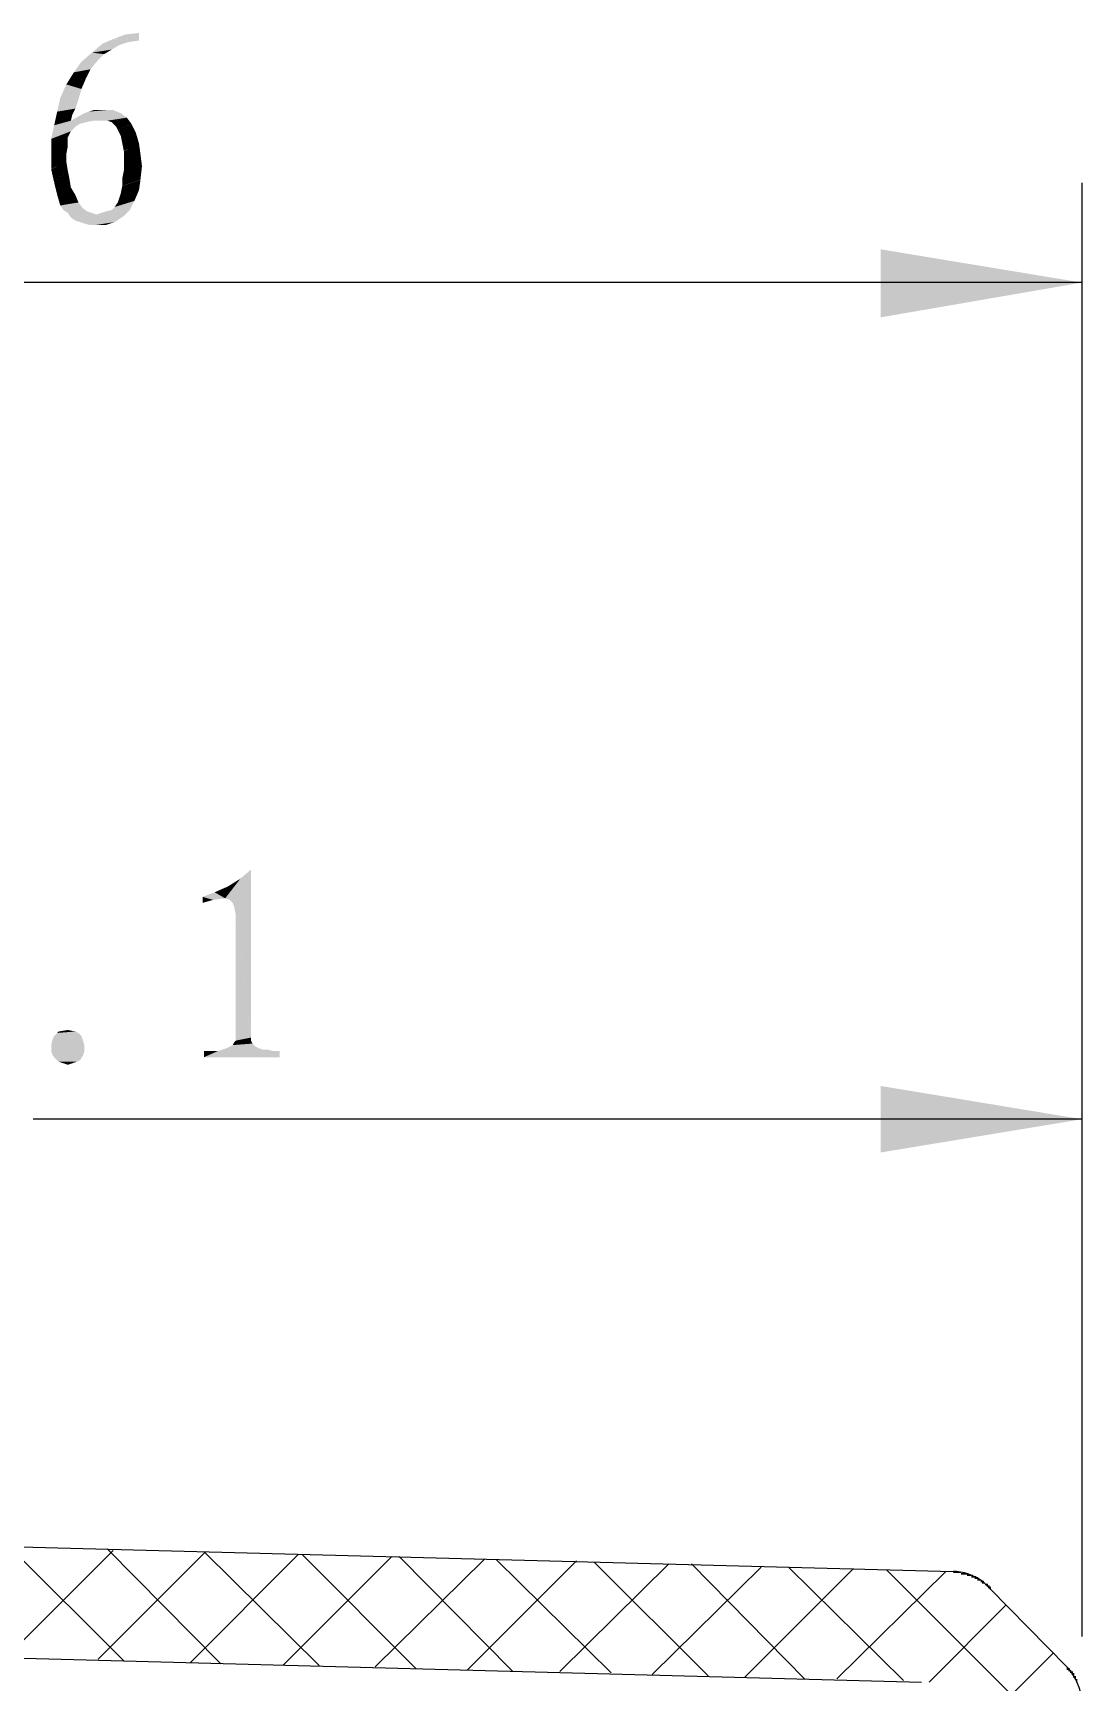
# Model space of a CAD drawing. Header units: millimetres. Extents: x 4 to 529, y -167 to 297.
# Drawn here: x 363.99 to 383.55, y 143.09 to 173.86 of the extents above; entities that cross this region are included whole.
import ezdxf

# ---------------------------------------------------------------- set-up
doc = ezdxf.new("R2010")
doc.units = ezdxf.units.MM
doc.layers.add('PDF_图层 1', color=7, linetype='Continuous', true_color=0x231f20)

msp = doc.modelspace()

# ---------------------------------------------------------------- linework, layer by layer
at = {"layer": 'PDF_图层 1', "color": 7, "lineweight": -3, "true_color": 0xffffff}
for points in [[(383.551, 171.065), (383.551, 143.94)], [(383.551, 169.202), (361.253, 169.202)], [(383.551, 155.484), (383.551, 143.94)], [(383.551, 153.593), (363.991, 153.593)], [(344.939, 146.113), (381.152, 145.154)], [(344.939, 146.113), (381.152, 145.154)], [(365.487, 145.549), (363.483, 143.545)], [(363.568, 145.605), (365.684, 143.488)], [(365.374, 145.577), (367.491, 143.432)], [(367.209, 145.521), (365.205, 143.517)], [(368.93, 145.464), (366.926, 143.46)], [(367.181, 145.521), (369.326, 143.404)], [(370.681, 145.436), (368.648, 143.404)], [(369.015, 145.464), (371.132, 143.347)], [(372.402, 145.379), (370.37, 143.375)], [(370.822, 145.436), (372.938, 143.291)], [(374.124, 145.351), (372.092, 143.319)], [(372.628, 145.379), (374.773, 143.262)], [(375.846, 145.295), (373.814, 143.291)], [(374.463, 145.323), (376.58, 143.206)], [(377.568, 145.238), (375.535, 143.234)], [(376.269, 145.295), (378.386, 143.149)], [(378.076, 145.238), (380.221, 143.121)], [(379.289, 145.21), (377.257, 143.178)], [(381.011, 145.154), (378.978, 143.15)], [(379.91, 145.182), (383.551, 141.541)], [(381.209, 145.153), (381.153, 145.153)], [(381.83, 144.843), (381.774, 144.899)], [(381.83, 144.843), (383.269, 143.375)], [(381.83, 144.843), (383.269, 143.375)], [(382.14, 144.533), (380.7, 143.093)], [(342.427, 144.109), (380.56, 143.093)], [(342.427, 144.109), (380.56, 143.093)], [(383.015, 143.629), (381.547, 142.162)], [(383.298, 143.347), (383.27, 143.375)]]:
    msp.add_lwpolyline(points, dxfattribs=at)
for points in [[(381.774, 144.899), (381.629, 145.052), (381.409, 145.135), (381.209, 145.153)], [(383.552, 142.754), (383.534, 142.962), (383.436, 143.183), (383.298, 143.347)]]:
    msp.add_open_spline(points, degree=3, dxfattribs=at)
at = {"layer": 'PDF_图层 1', "color": 7, "true_color": 0xffffff, "transparency": 33554559}
for points in [[(365.713, 173.831), (365.487, 173.746), (365.967, 173.859)], [(365.967, 173.859), (365.487, 173.747), (365.967, 173.718)], [(365.091, 173.492), (365.458, 173.549), (365.6, 173.633)], [(365.091, 173.492), (365.318, 173.464), (365.458, 173.549)], [(365.29, 173.662), (365.092, 173.492), (365.6, 173.633)], [(365.487, 173.746), (365.29, 173.662), (365.967, 173.718)], [(365.29, 173.662), (365.769, 173.689), (365.967, 173.718)], [(365.29, 173.662), (365.6, 173.633), (365.769, 173.689)], [(364.894, 173.323), (364.753, 173.125), (365.176, 173.323)], [(364.753, 173.125), (365.064, 173.182), (365.177, 173.322)], [(365.091, 173.492), (364.894, 173.323), (365.318, 173.464)], [(364.894, 173.323), (365.176, 173.323), (365.318, 173.464)], [(364.753, 173.125), (364.612, 172.899), (364.979, 173.013)], [(364.612, 172.9), (364.894, 172.814), (364.979, 173.012)], [(364.753, 173.125), (364.979, 173.013), (365.064, 173.182)], [(364.499, 172.646), (364.442, 172.392), (364.837, 172.617)], [(364.442, 172.392), (364.781, 172.448), (364.838, 172.617)], [(364.612, 172.9), (364.499, 172.646), (364.894, 172.814)], [(364.499, 172.646), (364.837, 172.617), (364.894, 172.814)], [(364.442, 172.392), (364.386, 172.137), (364.725, 172.335)], [(364.386, 172.137), (364.697, 172.222), (364.725, 172.335)], [(364.442, 172.392), (364.725, 172.335), (364.781, 172.448)], [(365.628, 172.363), (364.696, 172.222), (365.741, 172.278)], [(364.95, 172.363), (364.696, 172.222), (365.628, 172.363)], [(365.035, 172.392), (364.95, 172.363), (365.487, 172.419)], [(365.487, 172.419), (364.951, 172.363), (365.628, 172.363)], [(365.346, 172.419), (365.035, 172.392), (365.487, 172.419)], [(365.233, 172.419), (365.035, 172.392), (365.345, 172.419)], [(365.12, 172.419), (365.035, 172.392), (365.233, 172.419)], [(364.386, 172.137), (364.33, 171.883), (364.781, 172.109)], [(364.33, 171.883), (364.696, 172.025), (364.781, 172.109)], [(364.33, 171.883), (364.64, 171.911), (364.696, 172.025)], [(364.386, 172.137), (364.979, 172.194), (365.12, 172.222)], [(364.696, 172.222), (364.386, 172.137), (365.12, 172.222)], [(364.386, 172.137), (364.866, 172.165), (364.979, 172.194)], [(364.386, 172.137), (364.781, 172.109), (364.866, 172.165)], [(364.696, 172.222), (365.12, 172.222), (365.741, 172.279)], [(365.12, 172.222), (365.29, 172.222), (365.741, 172.279)], [(365.289, 172.222), (365.374, 172.222), (365.741, 172.279)], [(365.374, 172.222), (365.459, 172.194), (365.741, 172.279)], [(365.741, 172.278), (365.459, 172.194), (365.826, 172.166)], [(365.459, 172.194), (365.543, 172.109), (365.825, 172.166)], [(365.543, 172.109), (365.571, 172.053), (365.825, 172.166)], [(365.826, 172.165), (365.572, 172.053), (365.91, 171.996)], [(365.572, 172.053), (365.628, 171.94), (365.91, 171.996)], [(365.628, 171.94), (365.656, 171.799), (365.91, 171.996)], [(365.91, 171.996), (365.656, 171.799), (365.967, 171.799)], [(364.64, 171.911), (364.33, 171.883), (364.64, 171.827)], [(364.33, 171.883), (364.33, 171.601), (364.64, 171.827)], [(364.64, 171.827), (364.33, 171.601), (364.64, 171.742)], [(364.33, 171.601), (364.612, 171.601), (364.64, 171.742)], [(365.656, 171.799), (365.684, 171.657), (365.967, 171.799)], [(365.967, 171.799), (365.685, 171.657), (365.995, 171.601)], [(364.612, 171.601), (364.33, 171.319), (364.612, 171.46)], [(364.33, 171.601), (364.33, 171.319), (364.612, 171.601)], [(364.612, 171.46), (364.33, 171.318), (364.64, 171.291)], [(365.656, 171.15), (365.995, 171.122), (366.023, 171.376)], [(365.685, 171.291), (365.656, 171.15), (366.023, 171.375)], [(365.995, 171.601), (365.684, 171.488), (366.023, 171.375)], [(365.685, 171.657), (365.685, 171.488), (365.995, 171.601)], [(365.685, 171.488), (365.685, 171.291), (366.023, 171.376)], [(364.33, 171.319), (364.386, 171.065), (364.64, 171.291)], [(364.64, 171.291), (364.386, 171.064), (364.668, 171.15)], [(364.668, 171.15), (364.386, 171.065), (364.696, 170.98)], [(364.386, 171.065), (364.443, 170.839), (364.697, 170.98)], [(365.656, 171.15), (365.656, 171.008), (365.995, 171.122)], [(365.656, 171.008), (365.967, 170.924), (365.995, 171.121)], [(364.696, 170.98), (364.442, 170.839), (364.781, 170.839)], [(364.442, 170.839), (364.499, 170.641), (364.781, 170.839)], [(364.781, 170.839), (364.499, 170.641), (364.838, 170.697)], [(365.6, 170.783), (365.572, 170.698), (365.882, 170.726)], [(365.628, 170.867), (365.6, 170.783), (365.967, 170.924)], [(365.6, 170.783), (365.882, 170.726), (365.966, 170.924)], [(365.656, 171.008), (365.628, 170.867), (365.967, 170.924)], [(364.837, 170.698), (364.499, 170.641), (364.923, 170.585)], [(364.499, 170.641), (364.556, 170.557), (364.923, 170.585)], [(364.555, 170.557), (364.64, 170.5), (365.007, 170.529)], [(364.923, 170.585), (364.556, 170.557), (365.007, 170.528)], [(365.007, 170.529), (364.64, 170.5), (365.091, 170.5)], [(364.64, 170.5), (364.697, 170.416), (365.091, 170.5)], [(365.091, 170.5), (364.696, 170.416), (365.177, 170.472)], [(365.177, 170.472), (364.696, 170.415), (365.685, 170.444)], [(364.696, 170.416), (364.781, 170.359), (365.685, 170.444)], [(364.781, 170.359), (364.866, 170.331), (365.685, 170.444)], [(364.866, 170.331), (365.515, 170.331), (365.685, 170.444)], [(365.261, 170.5), (365.177, 170.472), (365.797, 170.557)], [(365.177, 170.472), (365.685, 170.444), (365.797, 170.557)], [(365.346, 170.529), (365.261, 170.5), (365.797, 170.556)], [(365.459, 170.557), (365.346, 170.529), (365.797, 170.557)], [(365.515, 170.613), (365.458, 170.556), (365.882, 170.726)], [(365.459, 170.557), (365.797, 170.557), (365.882, 170.726)], [(365.572, 170.698), (365.515, 170.613), (365.882, 170.726)], [(364.866, 170.331), (364.95, 170.303), (365.515, 170.331)], [(364.95, 170.303), (365.063, 170.275), (365.515, 170.331)], [(365.064, 170.275), (365.148, 170.275), (365.515, 170.331)], [(365.148, 170.275), (365.345, 170.275), (365.515, 170.331)], [(383.551, 169.202), (379.797, 169.823), (379.797, 168.553)], [(367.66, 157.686), (367.575, 157.714), (368.055, 158.25)], [(367.576, 157.714), (367.858, 158.081), (368.055, 158.25)], [(367.66, 157.686), (367.717, 157.629), (368.056, 158.25)], [(367.716, 157.629), (367.745, 157.545), (368.056, 158.25)], [(367.745, 157.545), (367.773, 157.404), (368.056, 158.25)], [(368.056, 158.25), (367.773, 157.404), (368.056, 155.117)], [(367.378, 157.827), (367.575, 157.714), (367.632, 157.939)], [(367.632, 157.94), (367.575, 157.714), (367.858, 158.081)], [(367.378, 157.827), (367.152, 157.742), (367.575, 157.714)], [(367.152, 157.742), (367.35, 157.685), (367.575, 157.714)], [(367.152, 157.742), (367.152, 157.629), (367.35, 157.685)], [(367.773, 157.404), (367.773, 155.06), (368.055, 155.117)], [(364.358, 155.089), (364.33, 154.976), (364.923, 155.061)], [(364.923, 155.061), (364.33, 154.976), (364.95, 154.976)], [(364.386, 155.146), (364.358, 155.089), (364.894, 155.146)], [(364.894, 155.146), (364.358, 155.089), (364.922, 155.061)], [(364.442, 155.202), (364.386, 155.146), (364.838, 155.202)], [(364.837, 155.202), (364.386, 155.146), (364.894, 155.146)], [(364.781, 155.23), (364.442, 155.202), (364.838, 155.202)], [(364.471, 155.23), (364.443, 155.202), (364.781, 155.23)], [(364.64, 155.258), (364.471, 155.23), (364.781, 155.23)], [(367.773, 155.061), (367.745, 155.033), (368.055, 155.061)], [(368.056, 155.061), (367.745, 155.033), (368.083, 155.004)], [(368.056, 155.117), (367.773, 155.06), (368.056, 155.06)], [(364.33, 154.976), (364.33, 154.864), (364.95, 154.976)], [(364.95, 154.976), (364.33, 154.864), (364.95, 154.864)], [(364.33, 154.863), (364.358, 154.779), (364.95, 154.863)], [(364.358, 154.779), (364.923, 154.779), (364.95, 154.863)], [(364.358, 154.779), (364.414, 154.722), (364.923, 154.779)], [(364.414, 154.722), (364.866, 154.694), (364.923, 154.779)], [(367.434, 154.863), (367.18, 154.75), (368.479, 154.863)], [(367.321, 154.863), (367.18, 154.75), (367.434, 154.863)], [(367.18, 154.863), (367.18, 154.75), (367.322, 154.863)], [(368.592, 154.863), (367.18, 154.75), (368.592, 154.75)], [(368.479, 154.863), (367.181, 154.75), (368.592, 154.863)], [(368.281, 154.892), (367.434, 154.863), (368.366, 154.892)], [(367.519, 154.892), (367.434, 154.863), (368.281, 154.892)], [(368.366, 154.892), (367.434, 154.863), (368.479, 154.863)], [(367.604, 154.92), (367.519, 154.892), (368.197, 154.92)], [(368.197, 154.92), (367.519, 154.892), (368.281, 154.892)], [(367.66, 154.948), (367.604, 154.92), (368.14, 154.948)], [(368.14, 154.948), (367.604, 154.92), (368.197, 154.92)], [(367.716, 154.976), (367.66, 154.948), (368.083, 155.004)], [(368.084, 155.004), (367.66, 154.947), (368.14, 154.947)], [(367.745, 155.033), (367.717, 154.976), (368.084, 155.004)], [(364.414, 154.722), (364.471, 154.665), (364.866, 154.694)], [(364.471, 154.666), (364.809, 154.666), (364.866, 154.694)], [(364.471, 154.666), (364.555, 154.637), (364.809, 154.666)], [(364.555, 154.637), (364.725, 154.637), (364.809, 154.665)], [(364.555, 154.637), (364.64, 154.609), (364.725, 154.637)], [(383.551, 153.593), (379.797, 154.214), (379.797, 152.972)]]:
    msp.add_solid(points, dxfattribs=at)
at = {"layer": 'PDF_图层 1', "color": 7, "lineweight": -3, "true_color": 0xffffff, "transparency": 33554559}
for points in [[(381.152, 145.154), (381.152, 145.126), (381.18, 145.154), (381.18, 145.126)], [(381.152, 145.154), (381.152, 145.126), (381.18, 145.154), (381.18, 145.126)], [(381.152, 145.154), (381.152, 145.126), (381.18, 145.154), (381.18, 145.126)], [(381.152, 145.154), (381.152, 145.126), (381.18, 145.154), (381.18, 145.126)], [(381.152, 145.154), (381.152, 145.126), (381.209, 145.154), (381.209, 145.126)], [(381.18, 145.154), (381.18, 145.126), (381.208, 145.154), (381.208, 145.126)], [(381.18, 145.154), (381.18, 145.126), (381.208, 145.154), (381.208, 145.126)], [(381.18, 145.154), (381.18, 145.126), (381.208, 145.154), (381.208, 145.126)], [(381.18, 145.154), (381.18, 145.126), (381.237, 145.154), (381.237, 145.126)], [(381.209, 145.154), (381.209, 145.126), (381.237, 145.154), (381.237, 145.126)], [(381.209, 145.154), (381.209, 145.126), (381.237, 145.154), (381.237, 145.126)], [(381.209, 145.154), (381.209, 145.126), (381.237, 145.154), (381.237, 145.126)], [(381.209, 145.154), (381.209, 145.126), (381.266, 145.154), (381.266, 145.126)], [(381.237, 145.154), (381.237, 145.126), (381.265, 145.154), (381.265, 145.126)], [(381.237, 145.154), (381.237, 145.126), (381.265, 145.154), (381.265, 145.126)], [(381.237, 145.154), (381.237, 145.126), (381.294, 145.154), (381.294, 145.126)], [(381.265, 145.154), (381.265, 145.126), (381.293, 145.154), (381.293, 145.126)], [(381.265, 145.154), (381.265, 145.126), (381.293, 145.154), (381.293, 145.126)], [(381.265, 145.154), (381.265, 145.126), (381.293, 145.154), (381.293, 145.126)], [(381.265, 145.154), (381.265, 145.126), (381.293, 145.154), (381.293, 145.126)], [(381.294, 145.125), (381.294, 145.097), (381.322, 145.125), (381.322, 145.097)], [(381.294, 145.125), (381.294, 145.097), (381.322, 145.125), (381.322, 145.097)], [(381.294, 145.125), (381.294, 145.097), (381.322, 145.125), (381.322, 145.097)], [(381.294, 145.125), (381.294, 145.097), (381.322, 145.125), (381.322, 145.097)], [(381.294, 145.125), (381.294, 145.097), (381.35, 145.125), (381.35, 145.097)], [(381.322, 145.125), (381.322, 145.097), (381.349, 145.125), (381.349, 145.097)], [(381.322, 145.125), (381.322, 145.097), (381.349, 145.125), (381.349, 145.097)], [(381.322, 145.125), (381.322, 145.097), (381.349, 145.125), (381.349, 145.097)], [(381.322, 145.125), (381.322, 145.097), (381.378, 145.125), (381.378, 145.097)], [(381.349, 145.125), (381.349, 145.097), (381.378, 145.125), (381.378, 145.097)], [(381.349, 145.125), (381.349, 145.097), (381.378, 145.125), (381.378, 145.097)], [(381.349, 145.125), (381.349, 145.097), (381.406, 145.125), (381.406, 145.097)], [(381.378, 145.125), (381.378, 145.097), (381.406, 145.125), (381.406, 145.097)], [(381.378, 145.125), (381.378, 145.097), (381.406, 145.125), (381.406, 145.097)], [(381.378, 145.125), (381.378, 145.097), (381.406, 145.125), (381.406, 145.097)], [(381.378, 145.125), (381.378, 145.097), (381.435, 145.125), (381.435, 145.097)], [(381.406, 145.125), (381.406, 145.068), (381.434, 145.125), (381.434, 145.068)], [(381.406, 145.097), (381.406, 145.069), (381.434, 145.097), (381.434, 145.069)], [(381.406, 145.097), (381.406, 145.069), (381.463, 145.097), (381.463, 145.069)], [(381.434, 145.097), (381.434, 145.069), (381.462, 145.097), (381.462, 145.069)], [(381.434, 145.097), (381.434, 145.069), (381.462, 145.097), (381.462, 145.069)], [(381.434, 145.097), (381.434, 145.069), (381.462, 145.097), (381.462, 145.069)], [(381.434, 145.097), (381.434, 145.069), (381.491, 145.097), (381.491, 145.069)], [(381.463, 145.097), (381.463, 145.069), (381.491, 145.097), (381.491, 145.069)], [(381.463, 145.097), (381.463, 145.069), (381.491, 145.097), (381.491, 145.069)], [(381.463, 145.097), (381.463, 145.069), (381.491, 145.097), (381.491, 145.069)], [(381.463, 145.097), (381.463, 145.069), (381.52, 145.097), (381.52, 145.069)], [(381.491, 145.069), (381.491, 145.041), (381.519, 145.069), (381.519, 145.041)], [(381.491, 145.069), (381.491, 145.041), (381.519, 145.069), (381.519, 145.041)], [(381.491, 145.069), (381.491, 145.041), (381.519, 145.069), (381.519, 145.041)], [(381.491, 145.069), (381.491, 145.041), (381.548, 145.069), (381.548, 145.041)], [(381.519, 145.069), (381.519, 145.041), (381.547, 145.069), (381.547, 145.041)], [(381.519, 145.069), (381.519, 145.041), (381.547, 145.069), (381.547, 145.041)], [(381.519, 145.069), (381.519, 145.041), (381.547, 145.069), (381.547, 145.041)], [(381.519, 145.069), (381.519, 145.041), (381.576, 145.069), (381.576, 145.041)], [(381.548, 145.069), (381.548, 145.012), (381.576, 145.069), (381.576, 145.012)], [(381.548, 145.041), (381.548, 145.012), (381.576, 145.041), (381.576, 145.012)], [(381.548, 145.041), (381.548, 145.012), (381.604, 145.041), (381.604, 145.012)], [(381.576, 145.041), (381.576, 145.012), (381.603, 145.041), (381.603, 145.012)], [(381.576, 145.041), (381.576, 145.012), (381.603, 145.041), (381.603, 145.012)], [(381.576, 145.041), (381.576, 145.012), (381.603, 145.041), (381.603, 145.012)], [(381.576, 145.041), (381.576, 145.012), (381.632, 145.041), (381.632, 145.012)], [(381.603, 145.041), (381.603, 144.984), (381.632, 145.041), (381.632, 144.984)], [(381.603, 145.012), (381.603, 144.984), (381.632, 145.012), (381.632, 144.984)], [(381.603, 145.012), (381.603, 144.984), (381.632, 145.012), (381.632, 144.984)], [(381.603, 145.012), (381.603, 144.984), (381.66, 145.012), (381.66, 144.984)], [(381.632, 145.012), (381.632, 144.984), (381.66, 145.012), (381.66, 144.984)], [(381.632, 145.012), (381.632, 144.984), (381.66, 145.012), (381.66, 144.984)], [(381.632, 145.012), (381.632, 144.984), (381.66, 145.012), (381.66, 144.984)], [(381.632, 145.012), (381.632, 144.984), (381.66, 145.012), (381.66, 144.984)], [(381.66, 144.984), (381.66, 144.956), (381.688, 144.984), (381.688, 144.956)], [(381.66, 144.984), (381.66, 144.956), (381.688, 144.984), (381.688, 144.956)], [(381.66, 144.984), (381.66, 144.956), (381.688, 144.984), (381.688, 144.956)], [(381.66, 144.984), (381.66, 144.956), (381.688, 144.984), (381.688, 144.956)], [(381.66, 144.984), (381.66, 144.956), (381.717, 144.984), (381.717, 144.956)], [(381.688, 144.984), (381.688, 144.956), (381.716, 144.984), (381.716, 144.956)], [(381.688, 144.984), (381.688, 144.956), (381.716, 144.984), (381.716, 144.956)], [(381.688, 144.984), (381.688, 144.928), (381.716, 144.984), (381.716, 144.928)], [(381.688, 144.956), (381.688, 144.928), (381.745, 144.956), (381.745, 144.928)], [(381.717, 144.956), (381.717, 144.928), (381.745, 144.956), (381.745, 144.928)], [(381.717, 144.956), (381.717, 144.928), (381.745, 144.956), (381.745, 144.928)], [(381.717, 144.956), (381.717, 144.928), (381.745, 144.956), (381.745, 144.928)], [(381.717, 144.956), (381.717, 144.928), (381.745, 144.956), (381.745, 144.928)], [(381.717, 144.956), (381.717, 144.928), (381.745, 144.956), (381.745, 144.928)], [(381.745, 144.928), (381.745, 144.9), (381.773, 144.928), (381.773, 144.9)], [(381.745, 144.928), (381.745, 144.9), (381.773, 144.928), (381.773, 144.9)], [(381.745, 144.928), (381.745, 144.9), (381.773, 144.928), (381.773, 144.9)], [(381.745, 144.928), (381.745, 144.9), (381.773, 144.928), (381.773, 144.9)], [(381.745, 144.928), (381.745, 144.9), (381.773, 144.928), (381.773, 144.9)], [(381.745, 144.928), (381.745, 144.9), (381.801, 144.928), (381.801, 144.9)], [(381.773, 144.9), (381.773, 144.872), (381.801, 144.9), (381.801, 144.872)], [(381.773, 144.9), (381.773, 144.872), (381.801, 144.9), (381.801, 144.872)], [(381.773, 144.9), (381.773, 144.872), (381.801, 144.9), (381.801, 144.872)], [(381.773, 144.9), (381.773, 144.872), (381.801, 144.9), (381.801, 144.872)], [(381.773, 144.9), (381.773, 144.872), (381.83, 144.9), (381.83, 144.872)], [(381.802, 144.9), (381.802, 144.843), (381.83, 144.9), (381.83, 144.843)], [(381.802, 144.871), (381.802, 144.843), (381.83, 144.871), (381.83, 144.843)], [(381.802, 144.871), (381.802, 144.843), (381.83, 144.871), (381.83, 144.843)], [(381.802, 144.871), (381.802, 144.843), (381.83, 144.871), (381.83, 144.843)], [(381.802, 144.871), (381.802, 144.843), (381.858, 144.871), (381.858, 144.843)], [(381.83, 144.871), (381.83, 144.815), (381.858, 144.871), (381.858, 144.815)], [(383.269, 143.376), (383.269, 143.348), (383.297, 143.376), (383.297, 143.348)], [(383.269, 143.376), (383.269, 143.348), (383.297, 143.376), (383.297, 143.348)], [(383.269, 143.376), (383.269, 143.348), (383.297, 143.376), (383.297, 143.348)], [(383.269, 143.376), (383.269, 143.348), (383.297, 143.376), (383.297, 143.348)], [(383.269, 143.347), (383.269, 143.319), (383.326, 143.347), (383.326, 143.319)], [(383.297, 143.347), (383.297, 143.319), (383.325, 143.347), (383.325, 143.319)], [(383.297, 143.347), (383.297, 143.319), (383.325, 143.347), (383.325, 143.319)], [(383.297, 143.347), (383.297, 143.319), (383.325, 143.347), (383.325, 143.319)], [(383.297, 143.347), (383.297, 143.319), (383.325, 143.347), (383.325, 143.319)], [(383.297, 143.347), (383.297, 143.319), (383.325, 143.347), (383.325, 143.319)], [(383.297, 143.319), (383.297, 143.291), (383.354, 143.319), (383.354, 143.291)], [(383.326, 143.319), (383.326, 143.262), (383.354, 143.319), (383.354, 143.262)], [(383.326, 143.319), (383.326, 143.291), (383.354, 143.319), (383.354, 143.291)], [(383.326, 143.319), (383.326, 143.291), (383.354, 143.319), (383.354, 143.291)], [(383.326, 143.319), (383.326, 143.291), (383.354, 143.319), (383.354, 143.291)], [(383.326, 143.291), (383.326, 143.263), (383.383, 143.291), (383.383, 143.263)], [(383.354, 143.291), (383.354, 143.234), (383.382, 143.291), (383.382, 143.234)], [(383.354, 143.291), (383.354, 143.263), (383.382, 143.291), (383.382, 143.263)], [(383.354, 143.291), (383.354, 143.263), (383.382, 143.291), (383.382, 143.263)], [(383.354, 143.262), (383.354, 143.234), (383.382, 143.262), (383.382, 143.234)], [(383.354, 143.262), (383.354, 143.234), (383.382, 143.262), (383.382, 143.234)], [(383.354, 143.262), (383.354, 143.234), (383.382, 143.262), (383.382, 143.234)], [(383.382, 143.262), (383.382, 143.205), (383.41, 143.262), (383.41, 143.205)], [(383.382, 143.234), (383.382, 143.177), (383.41, 143.234), (383.41, 143.177)], [(383.382, 143.234), (383.382, 143.206), (383.41, 143.234), (383.41, 143.206)], [(383.382, 143.234), (383.382, 143.206), (383.41, 143.234), (383.41, 143.206)], [(383.382, 143.234), (383.382, 143.206), (383.41, 143.234), (383.41, 143.206)], [(383.382, 143.234), (383.382, 143.206), (383.41, 143.234), (383.41, 143.206)], [(383.382, 143.206), (383.382, 143.178), (383.438, 143.206), (383.438, 143.178)], [(383.411, 143.206), (383.411, 143.15), (383.438, 143.206), (383.438, 143.15)], [(383.411, 143.206), (383.411, 143.178), (383.438, 143.206), (383.438, 143.178)], [(383.411, 143.177), (383.411, 143.15), (383.438, 143.177), (383.438, 143.15)], [(383.411, 143.177), (383.411, 143.15), (383.438, 143.177), (383.438, 143.15)], [(383.411, 143.177), (383.411, 143.15), (383.438, 143.177), (383.438, 143.15)], [(383.411, 143.177), (383.411, 143.15), (383.438, 143.177), (383.438, 143.15)], [(383.411, 143.177), (383.411, 143.15), (383.438, 143.177), (383.438, 143.15)], [(383.438, 143.15), (383.438, 143.093), (383.466, 143.15), (383.466, 143.093)], [(383.438, 143.15), (383.438, 143.121), (383.466, 143.15), (383.466, 143.121)], [(383.438, 143.15), (383.438, 143.121), (383.466, 143.15), (383.466, 143.121)], [(383.438, 143.15), (383.438, 143.121), (383.466, 143.15), (383.466, 143.121)], [(383.438, 143.15), (383.438, 143.121), (383.466, 143.15), (383.466, 143.121)], [(383.438, 143.121), (383.438, 143.094), (383.466, 143.121), (383.466, 143.094)], [(383.438, 143.121), (383.438, 143.094), (383.466, 143.121), (383.466, 143.094)], [(383.438, 143.121), (383.438, 143.094), (383.466, 143.121), (383.466, 143.094)], [(383.438, 143.121), (383.438, 143.094), (383.466, 143.121), (383.466, 143.094)]]:
    msp.add_solid(points, dxfattribs=at)

doc.saveas('drawing.dxf')
